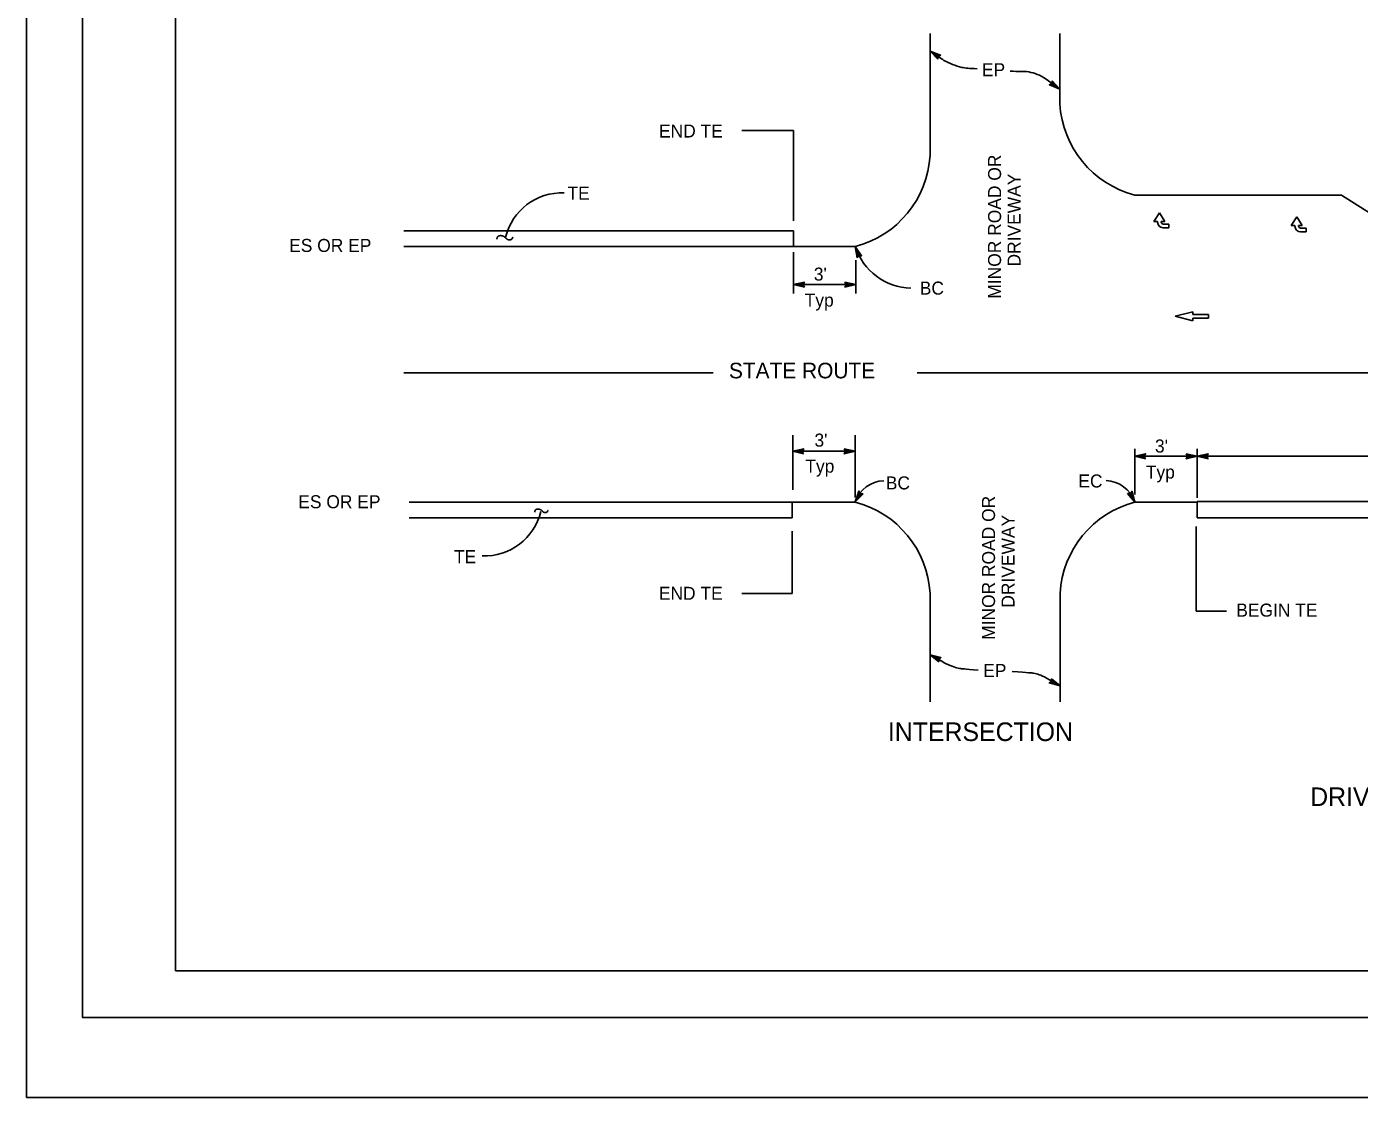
# Model space of a CAD drawing. Extents: x -894 to 866, y -472 to 714.
# Drawn here: x -894 to -177, y -472 to 103 of the extents above; entities that cross this region are included whole.
import ezdxf

# ---------------------------------------------------------------- set-up
doc = ezdxf.new("R2010")
doc.units = 0
for name, color, linetype in [('border_PLOTTING-ELEMENTS', 7, 'Continuous'), ('border_rw_22x34_Cut_Lines', 7, 'Continuous'), ('border_SHEET', 7, 'Continuous'), ('pp_PRESENTATION', 7, 'Continuous'), ('rd_EP', 7, 'Continuous'), ('rd_ES', 7, 'Continuous'), ('rd_PAVEMENT', 7, 'Continuous'), ('rd_PAVEMENT-anno', 7, 'Continuous')]:
    doc.layers.add(name, color=color, linetype=linetype)

msp = doc.modelspace()

# ---------------------------------------------------------------- linework, layer by layer
at = {"layer": 'border_PLOTTING-ELEMENTS'}
for points in [[(-894.04, -472.45), (865.96, -472.45), (865.96, 713.55), (-894.04, 713.55)], [(-864.04, 670.55), (835.96, 670.55), (835.96, -429.45), (-864.04, -429.45)]]:
    msp.add_lwpolyline(points, close=True, dxfattribs=at)
at = {"layer": 'border_rw_22x34_Cut_Lines'}
msp.add_lwpolyline([(-864.04, 670.55), (835.96, 670.55), (835.96, -429.45), (-864.04, -429.45)], close=True, dxfattribs=at)
at = {"layer": 'border_SHEET'}
for p, q in [((-814.04, -404.45), (-814.04, 645.55)), ((810.96, -404.45), (-814.04, -404.45))]:
    msp.add_line(p, q, dxfattribs=at)
at = {"layer": 'pp_PRESENTATION'}
for p, q in [((-287.71, -1.45), (-284.76, 3.17)), ((-284.76, 3.17), (-281.8, -1.45)), ((-213.84, -3.63), (-210.88, 0.99)), ((-210.88, 0.99), (-207.93, -3.63)), ((-285.76, -1.45), (-287.71, -1.45)), ((-285.76, -1.83), (-285.76, -1.45)), ((-281.8, -1.45), (-283.76, -1.45)), ((-283.76, -1.45), (-283.76, -1.83)), ((-282.76, -2.83), (-279.76, -2.83)), ((-279.76, -4.83), (-282.76, -4.83)), ((-279.76, -2.83), (-279.76, -4.83)), ((-211.88, -3.63), (-213.84, -3.63)), ((-211.88, -4.01), (-211.88, -3.63)), ((-207.93, -3.63), (-209.88, -3.63)), ((-209.88, -3.63), (-209.88, -4.01)), ((-208.88, -5.01), (-205.88, -5.01)), ((-205.88, -7.01), (-208.88, -7.01)), ((-205.88, -5.01), (-205.88, -7.01)), ((-276.39, -52.42), (-266.82, -49.96)), ((-266.82, -49.96), (-266.82, -51.42)), ((-266.82, -54.87), (-276.39, -52.42)), ((-266.82, -51.42), (-258.38, -51.42)), ((-258.38, -53.42), (-266.82, -53.42)), ((-266.82, -53.42), (-266.82, -54.87)), ((-258.38, -51.42), (-258.38, -52.42)), ((-258.38, -52.42), (-258.38, -53.42))]:
    msp.add_line(p, q, dxfattribs=at)
for centre, radius in [((-282.76, -1.83), 3), ((-282.76, -1.83), 1), ((-208.88, -4.01), 3), ((-208.88, -4.01), 1)]:
    msp.add_arc(centre, radius, 180, 270, dxfattribs=at)
at = {"layer": 'rd_EP'}
for p, q in [((-408.16, 34.08), (-408.16, 99.7)), ((-338.32, 62), (-338.32, 99.7)), ((-298.04, 12.78), (-186.87, 12.78)), ((-186.87, 12.78), (-143.41, -14.97)), ((-448.43, -14.97), (-481.58, -14.97)), ((-482.22, -152.35), (-448.43, -152.35)), ((-297.93, -152.35), (-264.51, -152.35)), ((-408.16, -259.75), (-408.16, -201.43)), ((-338.21, -259.75), (-338.21, -201.43))]:
    msp.add_line(p, q, dxfattribs=at)
for centre, start, end in [((-284.53, 64.92), 183.26464, 255.48287), ((-461.93, 37.18), 284.51713, 356.73536), ((-461.93, -204.5), 3.26464, 75.48287), ((-284.43, -204.5), 104.51713, 176.73536)]:
    msp.add_arc(centre, 53.87, start, end, dxfattribs=at)
at = {"layer": 'rd_ES'}
for p, q in [((-481.58, -14.97), (-691.1, -14.97)), ((-688.23, -152.35), (-482.33, -152.35)), ((-264.51, -152.1), (163.35, -152.1))]:
    msp.add_line(p, q, dxfattribs=at)
at = {"layer": 'rd_PAVEMENT'}
for p, q in [((-481.63, -6.5), (-691.1, -6.5)), ((-481.63, -6.5), (-481.63, -14.97)), ((-524.72, -82.89), (-691.1, -82.89)), ((448.58, -82.89), (-415.07, -82.89)), ((-482.22, -160.82), (-482.22, -152.35)), ((-264.51, -160.82), (-264.51, -152.35)), ((-688.23, -160.82), (-482.22, -160.82)), ((-264.51, -160.82), (-87.38, -160.82))]:
    msp.add_line(p, q, dxfattribs=at)
at = {"layer": 'rd_PAVEMENT-anno'}
for p, q in [((-481.63, 47.4), (-509.43, 47.4)), ((-481.63, 47.4), (-481.63, -1.2)), ((-481.58, -40.14), (-481.58, -17.95)), ((-448.02, -40.14), (-448.02, -22.26)), ((-481.58, -35.43), (-448.02, -35.43)), ((-482.02, -145.82), (-482.02, -116.38)), ((-448.46, -149.81), (-448.46, -116.28)), ((-482.02, -125.03), (-448.46, -125.03)), ((-298.07, -148.36), (-298.07, -123.67)), ((-298.07, -127.7), (-264.51, -127.7)), ((-264.51, -149.98), (-264.51, -123.67)), ((-264.51, -127.7), (163.35, -127.7)), ((-482.22, -201.51), (-482.22, -167.98)), ((-265.08, -210.99), (-265.08, -165.55)), ((-509.43, -201.51), (-482.22, -201.51)), ((-265.08, -210.99), (-248.69, -210.99))]:
    msp.add_line(p, q, dxfattribs=at)
for points in [[(-403.94, 85.82), (-408.16, 90.16), (-402.5, 88.01), (-402.87, 87.83), (-407.01, 89.41), (-403.93, 86.22), (-403.91, 86.63), (-405.88, 88.67), (-403.23, 87.66), (-403.6, 87.48), (-404.75, 87.92), (-403.89, 87.03), (-403.88, 87.35), (-402.5, 88.01), (-403.88, 87.35)], [(-342.39, 74.2), (-338.32, 69.72), (-343.9, 72.05), (-343.53, 72.22), (-339.44, 70.51), (-342.42, 73.8), (-342.45, 73.39), (-340.54, 71.29), (-343.16, 72.38), (-342.78, 72.55), (-341.65, 72.08), (-342.48, 72.99), (-342.5, 72.67), (-343.9, 72.05), (-342.5, 72.67)], [(-447.4, -20.93), (-448.43, -14.97), (-444.97, -19.93), (-445.37, -19.87), (-447.9, -16.23), (-447.16, -20.6), (-446.91, -20.28), (-447.4, -17.48), (-445.77, -19.8), (-446.18, -19.74), (-446.88, -18.74), (-446.67, -19.95), (-446.48, -19.7), (-444.97, -19.93), (-446.48, -19.7)], [(-475.68, -36.75), (-481.58, -35.43), (-475.68, -34.12), (-475.89, -34.47), (-480.21, -35.43), (-475.89, -36.4), (-476.1, -36.05), (-478.86, -35.43), (-476.1, -34.82), (-476.31, -35.17), (-477.5, -35.43), (-476.3, -35.7), (-476.47, -35.43), (-475.68, -34.12), (-476.47, -35.43)], [(-453.93, -34.11), (-448.02, -35.43), (-453.93, -36.74), (-453.72, -36.39), (-449.39, -35.43), (-453.72, -34.46), (-453.51, -34.81), (-450.74, -35.43), (-453.51, -36.04), (-453.3, -35.69), (-452.1, -35.43), (-453.3, -35.16), (-453.14, -35.43), (-453.93, -36.74), (-453.14, -35.43)], [(-476.12, -126.35), (-482.02, -125.03), (-476.11, -123.72), (-476.33, -124.07), (-480.65, -125.03), (-476.32, -126), (-476.53, -125.65), (-479.3, -125.04), (-476.54, -124.42), (-476.75, -124.77), (-477.94, -125.04), (-476.74, -125.3), (-476.9, -125.03), (-476.11, -123.72), (-476.9, -125.03)], [(-454.36, -123.71), (-448.46, -125.03), (-454.36, -126.34), (-454.15, -125.99), (-449.83, -125.04), (-454.16, -124.06), (-453.95, -124.41), (-451.18, -125.03), (-453.94, -125.64), (-453.73, -125.3), (-452.54, -125.03), (-453.74, -124.76), (-453.58, -125.03), (-454.36, -126.34), (-453.58, -125.03)], [(-292.17, -129.02), (-298.07, -127.7), (-292.17, -126.39), (-292.38, -126.74), (-296.7, -127.69), (-292.38, -128.67), (-292.58, -128.32), (-295.35, -127.7), (-292.59, -127.08), (-292.8, -127.43), (-293.99, -127.7), (-292.79, -127.97), (-292.96, -127.7), (-292.17, -126.39), (-292.96, -127.7)], [(-270.42, -126.38), (-264.51, -127.7), (-270.42, -129.01), (-270.21, -128.66), (-265.88, -127.7), (-270.21, -126.73), (-270, -127.08), (-267.23, -127.69), (-270, -128.31), (-269.79, -127.96), (-268.59, -127.69), (-269.79, -127.43), (-269.63, -127.7), (-270.42, -129.01), (-269.63, -127.7)], [(-258.61, -129.02), (-264.51, -127.7), (-258.61, -126.39), (-258.82, -126.74), (-263.14, -127.69), (-258.81, -128.67), (-259.02, -128.32), (-261.79, -127.7), (-259.03, -127.08), (-259.24, -127.43), (-260.43, -127.7), (-259.23, -127.97), (-259.39, -127.7), (-258.61, -126.39), (-259.39, -127.7)], [(-444.15, -147.84), (-448.4, -152.15), (-446.38, -146.45), (-446.2, -146.81), (-447.68, -150.99), (-444.56, -147.83), (-444.97, -147.82), (-446.96, -149.85), (-446.01, -147.17), (-445.83, -147.54), (-446.24, -148.69), (-445.37, -147.82), (-445.69, -147.81), (-446.38, -146.45), (-445.69, -147.81)], [(-301.86, -147.67), (-298.02, -152.35), (-299.51, -146.49), (-299.73, -146.83), (-298.63, -151.12), (-301.45, -147.7), (-301.05, -147.73), (-299.25, -149.92), (-299.95, -147.18), (-300.16, -147.52), (-299.86, -148.71), (-300.64, -147.76), (-300.33, -147.78), (-299.51, -146.49), (-300.33, -147.78)], [(-403.47, -238.32), (-408.16, -234.49), (-402.29, -235.97), (-402.63, -236.19), (-406.93, -235.1), (-403.5, -237.91), (-403.53, -237.51), (-405.73, -235.71), (-402.98, -236.41), (-403.32, -236.62), (-404.51, -236.32), (-403.56, -237.1), (-403.58, -236.79), (-402.29, -235.97), (-403.58, -236.79)], [(-342.79, -247.31), (-338.21, -251.25), (-344.03, -249.63), (-343.68, -249.42), (-339.42, -250.61), (-342.78, -247.72), (-342.76, -248.12), (-340.61, -249.97), (-343.33, -249.21), (-342.98, -249), (-341.8, -249.33), (-342.74, -248.53), (-342.72, -248.84), (-344.03, -249.63), (-342.72, -248.84)]]:
    msp.add_lwpolyline(points, close=True, dxfattribs=at)
for centre, radius, start, end in [((-606.09, -17.28), 31.23, 87.85398, 166.41048), ((-417.43, -4.71), 32.65, 198.30502, 268.0706), ((-432.33, -157.91), 17.06, 92.44414, 160.09053), ((-314.1, -157.86), 17.06, 19.90947, 87.55586), ((-647.85, -150.06), 31.23, 267.85398, 346.41048)]:
    msp.add_arc(centre, radius, start, end, dxfattribs=at)
for points, degree in [([(-382.79, 80.71), (-387.31, 80.78), (-391.03, 81.24), (-396.19, 82.98), (-400.53, 84.86), (-404.03, 87.44), (-408.16, 90.16)], 3), ([(-364.96, 79.44), (-360.56, 78.99), (-355.84, 79.49), (-351.76, 78.09), (-346.9, 76.43), (-342.75, 72.66), (-338.32, 69.72)], 3), ([(-641.15, -11.01), (-641, -9.38), (-638.7, -8.94), (-637.07, -9.6), (-635.44, -11.24), (-634.11, -11.46), (-633.36, -11.16), (-632.92, -10.72), (-632.55, -9.9)], 2), ([(-620.78, -157.72), (-620.65, -156.36), (-618.74, -155.99), (-617.38, -156.54), (-616.02, -157.9), (-614.91, -158.09), (-614.29, -157.84), (-613.92, -157.47), (-613.61, -156.79)], 2), ([(-382.33, -242.76), (-389.81, -242.06), (-392.5, -241.94), (-394.96, -241.11), (-399.58, -239.56), (-403.76, -236.7), (-408.16, -234.49)], 3), ([(-364, -243.44), (-354.87, -244.15), (-352.16, -244.25), (-349.72, -245.1), (-345.66, -246.52), (-342.05, -249.2), (-338.21, -251.25)], 3)]:
    msp.add_open_spline(points, degree=degree, dxfattribs=at)

# ---------------------------------------------------------------- texts
for s, height, p in [('EP', 7, (-380.25, 76.65)), ('END TE', 7, (-553.93, 43.69)), ('TE', 7, (-603.16, 10.25)), ('ES OR EP', 7, (-752.85, -17.84)), ("3'", 7, (-470.66, -33.25)), ('BC', 7, (-413.65, -40.79)), ('Typ', 7, (-475.56, -47.25)), ('STATE ROUTE', 8.4, (-516.31, -85.82)), ("3'", 7, (-470.31, -122.53)), ("3'", 7, (-287.17, -125.7)), ('Typ', 7, (-475.21, -136.53)), ('Typ', 7, (-292.07, -139.7)), ('BC', 7, (-431.94, -145.55)), ('EC', 7, (-328.38, -144.5)), ('ES OR EP', 7, (-747.94, -155.67)), ('TE', 7, (-664.19, -185.2)), ('END TE', 7, (-553.99, -204.9)), ('BEGIN TE', 7, (-243.44, -213.95)), ('EP', 7, (-379.55, -246.41)), ('INTERSECTION', 10, (-430.82, -280.85)), ('DRIVEWAY AND INTERSECTION', 10, (-203.69, -315.8))]:
    msp.add_text(s, height=height, dxfattribs=at).set_placement(p)
for s, p in [('MINOR ROAD OR', (-369.94, -42.98)), ('DRIVEWAY', (-359.44, -25.67)), ('MINOR ROAD OR', (-373.19, -226.46)), ('DRIVEWAY', (-362.69, -209.14))]:
    msp.add_text(s, height=7, rotation=90, dxfattribs=at).set_placement(p)

doc.saveas('drawing.dxf')
